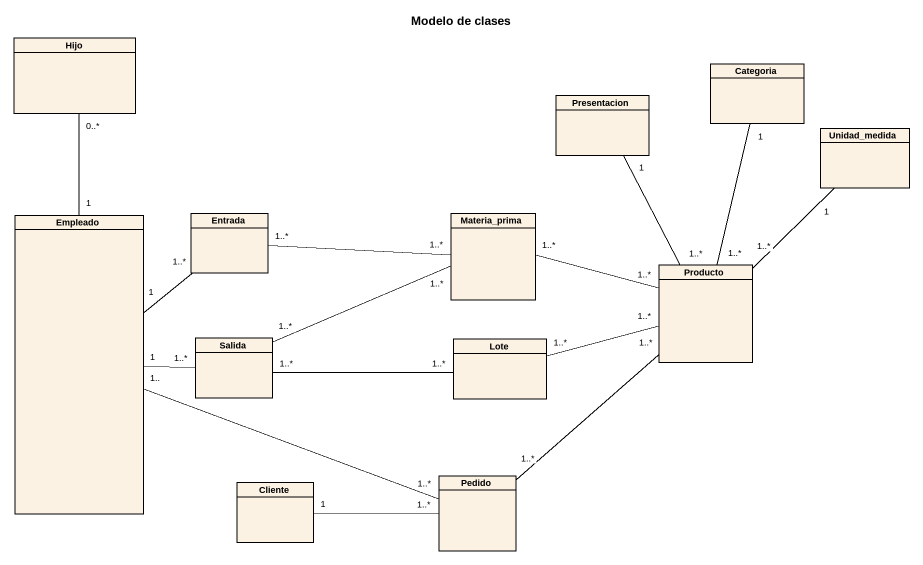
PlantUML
@startuml
title Modelo de clases
hide circle
hide empty members
class Hijo
class Presentacion
class Categoria
class Unidad_medida
class Empleado
class Entrada
class Materia_prima
class Producto
class Salida
class Lote
class Cliente
class Pedido
Empleado "1" -up- "0..*" Hijo
Empleado "1" -up- "1..*" Entrada
Empleado "1" -right- "1..*" Salida
Empleado "1.." -right- "1..*" Pedido
Entrada "1..*" -right- "1..*" Materia_prima
Materia_prima "1..*" -left- "1..*" Salida
Producto "1..*" -up- "1" Presentacion
Producto "1..*" -up- "1" Categoria
Producto "1..*" -up- "1" Unidad_medida
Producto "1..*" -left- "1..*" Materia_prima
Producto "1..*" -left- "1..*" Lote
Salida "1..*" -right- "1..*" Lote
Cliente "1" -right- "1..*" Pedido
Pedido "1..*" -up- "1..*" Producto
@enduml
